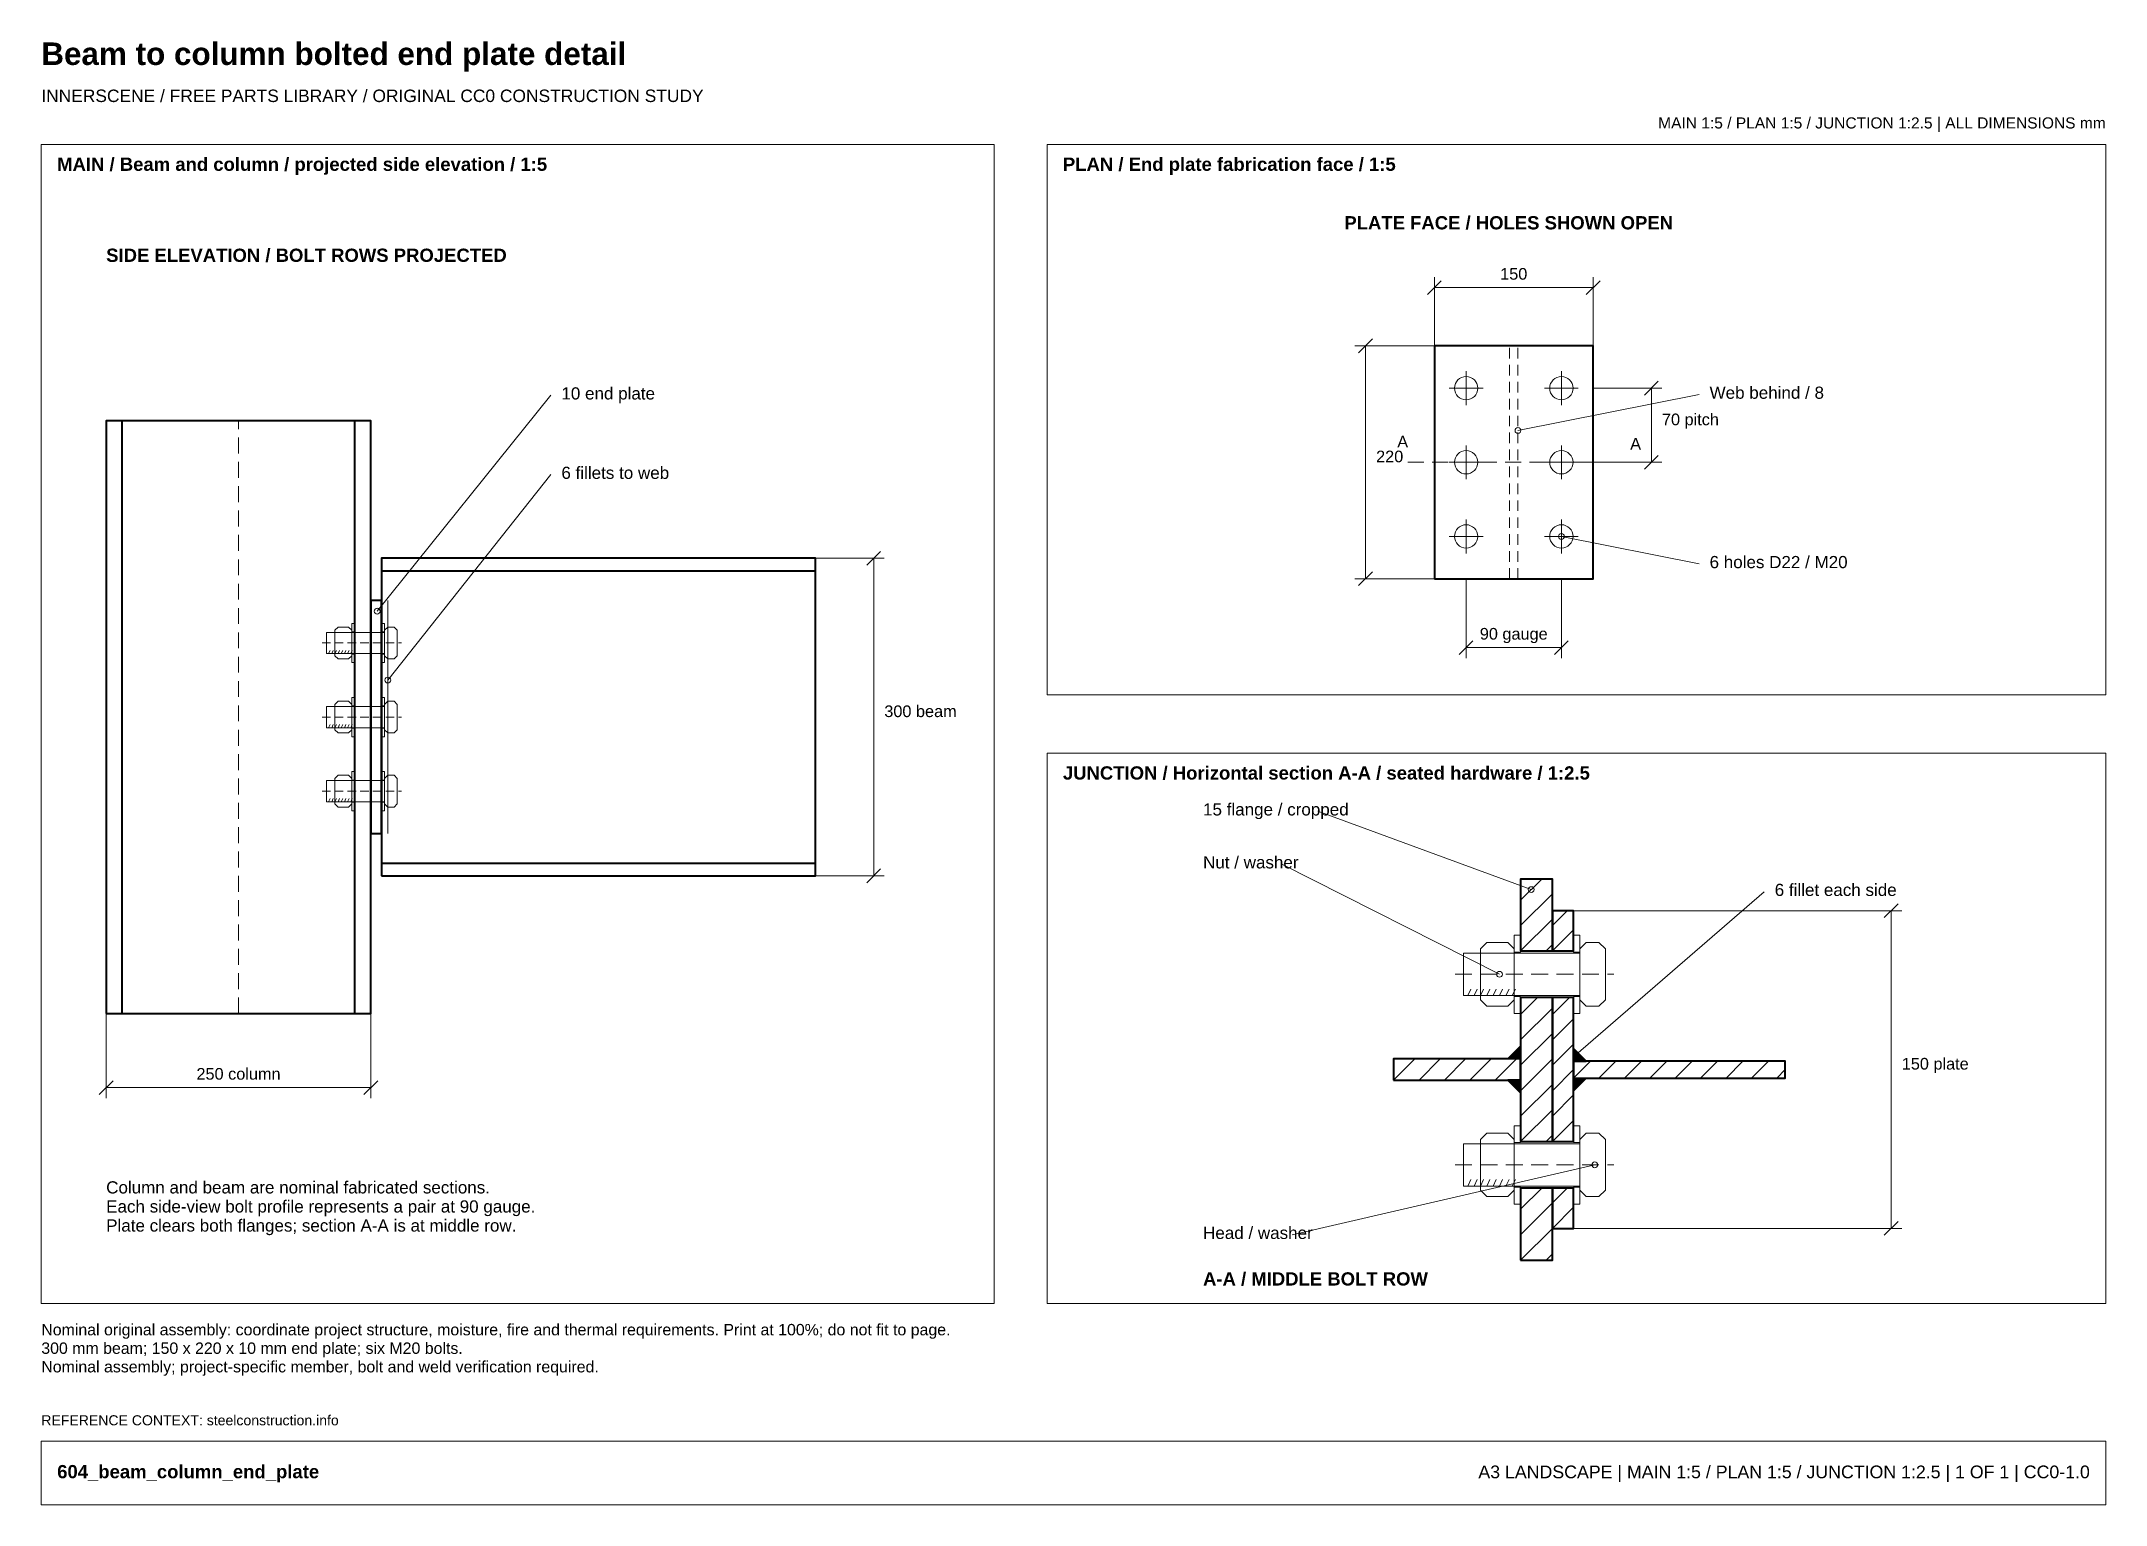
# Paper-space layout 'Layout1' of a CAD drawing. Header units: millimetres. Extents: x 15 to 405, y 10 to 286.
import ezdxf
from ezdxf.enums import TextEntityAlignment as Align

# ---------------------------------------------------------------- set-up
doc = ezdxf.new("R2010")
doc.units = ezdxf.units.MM
for name, color, linetype, lineweight, true_color in [('A-ANNO-BORDER', 7, 'Continuous', 18, 0x7b919e), ('A-ANNO-DIMS', 7, 'Continuous', 15, 0x4c626f), ('A-ANNO-TEXT', 7, 'Continuous', 18, 0x233442), ('A-FIXT', 7, 'Continuous', 20, 0x4d616b), ('A-HATCH', 7, 'Continuous', 13, 0x8d999e), ('A-HIDDEN', 7, 'Continuous', 13, 0x778992), ('A-STRC', 7, 'Continuous', 40, 0x263746)]:
    doc.layers.add(name, color=color, linetype=linetype, lineweight=lineweight, true_color=true_color)
doc.styles.add('SECTION_BOLD', font='arialbd.ttf')
doc.styles.add('SECTION_REGULAR', font='arial.ttf')

psp = doc.layouts.get("Layout1")

# ---------------------------------------------------------------- hatches: boundary and pattern name
at = {"layer": 'A-STRC'}
for points in [[(294.4746, 94.21), (292.0746, 94.21), (294.4746, 96.61)], [(304.4746, 93.81), (306.8746, 93.81), (304.4746, 96.21)], [(294.4746, 90.21), (292.0746, 90.21), (294.4746, 87.81)], [(304.4746, 90.61), (306.8746, 90.61), (304.4746, 88.21)]]:
    psp.add_hatch(color=7, dxfattribs=at).paths.add_polyline_path(points)

# ---------------------------------------------------------------- linework, layer by layer
at = {"layer": 'A-ANNO-BORDER'}
for points in [[(15, 48), (195, 48), (195, 267), (15, 267)], [(205, 163), (405, 163), (405, 267), (205, 267)], [(205, 48), (405, 48), (405, 152), (205, 152)], [(15, 10), (405, 10), (405, 22), (15, 22)]]:
    psp.add_lwpolyline(points, close=True, dxfattribs=at)
at = {"layer": 'A-ANNO-DIMS'}
for p, q in [((278.16775, 228.9375), (278.16775, 241.9375)), ((308.16775, 228.9375), (308.16775, 241.9375)), ((276.86775, 238.6375), (279.46775, 241.2375)), ((278.16775, 239.9375), (308.16775, 239.9375)), ((306.86775, 238.6375), (309.46775, 241.2375)), ((263.86775, 227.6375), (266.46775, 230.2375)), ((278.16775, 228.9375), (263.16775, 228.9375)), ((265.16775, 184.9375), (265.16775, 228.9375)), ((78.4583, 178.802), (111.2583, 219.607)), ((293.96775, 212.9375), (328.16775, 219.7425)), ((308.16775, 220.9375), (321.16775, 220.9375)), ((317.86775, 219.6375), (320.46775, 222.2375)), ((319.16775, 206.9375), (319.16775, 220.9375)), ((273.16775, 206.9375), (276.16775, 206.9375)), ((277.76775, 206.9375), (280.76775, 206.9375)), ((282.36775, 206.9375), (285.36775, 206.9375)), ((286.96775, 206.9375), (289.96775, 206.9375)), ((291.56775, 206.9375), (294.56775, 206.9375)), ((296.16775, 206.9375), (299.16775, 206.9375)), ((300.76775, 206.9375), (303.76775, 206.9375)), ((305.36775, 206.9375), (308.36775, 206.9375)), ((308.16775, 206.9375), (321.16775, 206.9375)), ((309.96775, 206.9375), (312.96775, 206.9375)), ((314.56775, 206.9375), (317.16775, 206.9375)), ((317.86775, 205.6375), (320.46775, 208.2375)), ((80.4583, 165.802), (111.2583, 204.607)), ((302.16775, 192.9375), (328.16775, 187.7425)), ((161.2583, 188.802), (174.2583, 188.802)), ((170.9583, 187.502), (173.5583, 190.102)), ((172.2583, 128.802), (172.2583, 188.802)), ((278.16775, 184.9375), (263.16775, 184.9375)), ((263.86775, 183.6375), (266.46775, 186.2375)), ((284.16775, 184.9375), (284.16775, 169.9375)), ((302.16775, 184.9375), (302.16775, 169.9375)), ((282.86775, 170.6375), (285.46775, 173.2375)), ((284.16775, 171.9375), (302.16775, 171.9375)), ((300.86775, 170.6375), (303.46775, 173.2375)), ((296.4746, 126.21), (256.1649, 141.015)), ((161.2583, 128.802), (174.2583, 128.802)), ((170.9583, 127.502), (173.5583, 130.102)), ((290.4746, 110.21), (249.3845, 131.015)), ((304.8746, 95.01), (340.4746, 125.815)), ((304.4746, 122.21), (366.4746, 122.21)), ((363.1746, 120.91), (365.7746, 123.51)), ((364.4746, 62.21), (364.4746, 122.21)), ((27.2583, 102.802), (27.2583, 86.802)), ((77.2583, 102.802), (77.2583, 86.802)), ((25.9583, 87.502), (28.5583, 90.102)), ((75.9583, 87.502), (78.5583, 90.102)), ((27.2583, 88.802), (77.2583, 88.802)), ((308.4746, 74.21), (251.3027, 61.015)), ((363.1746, 60.91), (365.7746, 63.51)), ((304.4746, 62.21), (366.4746, 62.21))]:
    psp.add_line(p, q, dxfattribs=at)
for centre in [(293.96775, 212.9375), (302.16775, 192.9375), (78.4583, 178.802), (80.4583, 165.802), (296.4746, 126.21), (290.4746, 110.21), (304.8746, 95.01), (308.4746, 74.21)]:
    psp.add_circle(centre, 0.55, dxfattribs=at)
at = {"layer": 'A-FIXT'}
for p, q in [((80.4583, 136.802), (80.4583, 180.802)), ((69.2583, 170.802), (69.5583, 171.402)), ((69.8583, 170.802), (70.1583, 171.402)), ((70.4583, 170.802), (70.7583, 171.402)), ((71.0583, 170.802), (71.3583, 171.402)), ((71.6583, 170.802), (71.9583, 171.402)), ((72.2583, 170.802), (72.5583, 171.402)), ((72.8583, 170.802), (73.1583, 171.402)), ((73.4583, 170.802), (73.7583, 171.402)), ((69.2583, 156.802), (69.5583, 157.402)), ((69.8583, 156.802), (70.1583, 157.402)), ((70.4583, 156.802), (70.7583, 157.402)), ((71.0583, 156.802), (71.3583, 157.402)), ((71.6583, 156.802), (71.9583, 157.402)), ((72.2583, 156.802), (72.5583, 157.402)), ((72.8583, 156.802), (73.1583, 157.402)), ((73.4583, 156.802), (73.7583, 157.402)), ((69.2583, 142.802), (69.5583, 143.402)), ((69.8583, 142.802), (70.1583, 143.402)), ((70.4583, 142.802), (70.7583, 143.402)), ((71.0583, 142.802), (71.3583, 143.402)), ((71.6583, 142.802), (71.9583, 143.402)), ((72.2583, 142.802), (72.5583, 143.402)), ((72.8583, 142.802), (73.1583, 143.402)), ((73.4583, 142.802), (73.7583, 143.402)), ((284.4746, 106.21), (285.0746, 107.41)), ((285.6746, 106.21), (286.2746, 107.41)), ((286.8746, 106.21), (287.4746, 107.41)), ((288.0746, 106.21), (288.6746, 107.41)), ((289.2746, 106.21), (289.8746, 107.41)), ((290.4746, 106.21), (291.0746, 107.41)), ((291.6746, 106.21), (292.2746, 107.41)), ((292.8746, 106.21), (293.4746, 107.41)), ((284.4746, 70.21), (285.0746, 71.41)), ((285.6746, 70.21), (286.2746, 71.41)), ((286.8746, 70.21), (287.4746, 71.41)), ((288.0746, 70.21), (288.6746, 71.41)), ((289.2746, 70.21), (289.8746, 71.41)), ((290.4746, 70.21), (291.0746, 71.41)), ((291.6746, 70.21), (292.2746, 71.41)), ((292.8746, 70.21), (293.4746, 71.41))]:
    psp.add_line(p, q, dxfattribs=at)
for points in [[(70.4583, 170.402), (71.0583, 169.802), (73.0583, 169.802), (73.6583, 170.402), (73.6583, 175.202), (73.0583, 175.802), (71.0583, 175.802), (70.4583, 175.202)], [(73.6583, 174.902), (74.2583, 174.902), (74.2583, 176.502), (73.6583, 176.502)], [(79.2583, 174.902), (79.8583, 174.902), (79.8583, 176.502), (79.2583, 176.502)], [(79.8583, 170.402), (80.4583, 169.802), (81.6583, 169.802), (82.2583, 170.402), (82.2583, 175.202), (81.6583, 175.802), (80.4583, 175.802), (79.8583, 175.202)], [(68.8583, 170.802), (79.8583, 170.802), (79.8583, 174.802), (68.8583, 174.802)], [(73.6583, 169.102), (74.2583, 169.102), (74.2583, 170.702), (73.6583, 170.702)], [(79.2583, 169.102), (79.8583, 169.102), (79.8583, 170.702), (79.2583, 170.702)], [(68.8583, 156.802), (79.8583, 156.802), (79.8583, 160.802), (68.8583, 160.802)], [(70.4583, 156.402), (71.0583, 155.802), (73.0583, 155.802), (73.6583, 156.402), (73.6583, 161.202), (73.0583, 161.802), (71.0583, 161.802), (70.4583, 161.202)], [(73.6583, 160.902), (74.2583, 160.902), (74.2583, 162.502), (73.6583, 162.502)], [(79.2583, 160.902), (79.8583, 160.902), (79.8583, 162.502), (79.2583, 162.502)], [(79.8583, 156.402), (80.4583, 155.802), (81.6583, 155.802), (82.2583, 156.402), (82.2583, 161.202), (81.6583, 161.802), (80.4583, 161.802), (79.8583, 161.202)], [(73.6583, 155.102), (74.2583, 155.102), (74.2583, 156.702), (73.6583, 156.702)], [(79.2583, 155.102), (79.8583, 155.102), (79.8583, 156.702), (79.2583, 156.702)], [(73.6583, 146.902), (74.2583, 146.902), (74.2583, 148.502), (73.6583, 148.502)], [(79.2583, 146.902), (79.8583, 146.902), (79.8583, 148.502), (79.2583, 148.502)], [(68.8583, 142.802), (79.8583, 142.802), (79.8583, 146.802), (68.8583, 146.802)], [(70.4583, 142.402), (71.0583, 141.802), (73.0583, 141.802), (73.6583, 142.402), (73.6583, 147.202), (73.0583, 147.802), (71.0583, 147.802), (70.4583, 147.202)], [(79.8583, 142.402), (80.4583, 141.802), (81.6583, 141.802), (82.2583, 142.402), (82.2583, 147.202), (81.6583, 147.802), (80.4583, 147.802), (79.8583, 147.202)], [(73.6583, 141.102), (74.2583, 141.102), (74.2583, 142.702), (73.6583, 142.702)], [(79.2583, 141.102), (79.8583, 141.102), (79.8583, 142.702), (79.2583, 142.702)], [(293.2746, 114.41), (294.4746, 114.41), (294.4746, 117.61), (293.2746, 117.61)], [(304.4746, 114.41), (305.6746, 114.41), (305.6746, 117.61), (304.4746, 117.61)], [(283.6746, 106.21), (305.6746, 106.21), (305.6746, 114.21), (283.6746, 114.21)], [(286.8746, 105.41), (288.0746, 104.21), (292.0746, 104.21), (293.2746, 105.41), (293.2746, 115.01), (292.0746, 116.21), (288.0746, 116.21), (286.8746, 115.01)], [(305.6746, 105.41), (306.8746, 104.21), (309.2746, 104.21), (310.4746, 105.41), (310.4746, 115.01), (309.2746, 116.21), (306.8746, 116.21), (305.6746, 115.01)], [(293.2746, 102.81), (294.4746, 102.81), (294.4746, 106.01), (293.2746, 106.01)], [(304.4746, 102.81), (305.6746, 102.81), (305.6746, 106.01), (304.4746, 106.01)], [(283.6746, 70.21), (305.6746, 70.21), (305.6746, 78.21), (283.6746, 78.21)], [(286.8746, 69.41), (288.0746, 68.21), (292.0746, 68.21), (293.2746, 69.41), (293.2746, 79.01), (292.0746, 80.21), (288.0746, 80.21), (286.8746, 79.01)], [(293.2746, 78.41), (294.4746, 78.41), (294.4746, 81.61), (293.2746, 81.61)], [(304.4746, 78.41), (305.6746, 78.41), (305.6746, 81.61), (304.4746, 81.61)], [(305.6746, 69.41), (306.8746, 68.21), (309.2746, 68.21), (310.4746, 69.41), (310.4746, 79.01), (309.2746, 80.21), (306.8746, 80.21), (305.6746, 79.01)], [(293.2746, 66.81), (294.4746, 66.81), (294.4746, 70.01), (293.2746, 70.01)], [(304.4746, 66.81), (305.6746, 66.81), (305.6746, 70.01), (304.4746, 70.01)]]:
    psp.add_lwpolyline(points, close=True, dxfattribs=at)
for centre in [(284.16775, 220.9375), (302.16775, 220.9375), (284.16775, 206.9375), (302.16775, 206.9375), (284.16775, 192.9375), (302.16775, 192.9375)]:
    psp.add_circle(centre, 2.2, dxfattribs=at)
at = {"layer": 'A-HATCH'}
for p, q in [((294.4746, 124.21), (298.4746, 128.21)), ((294.4746, 119.41), (300.4746, 125.41)), ((300.4746, 119.41), (303.2746, 122.21)), ((294.4746, 114.61), (300.4746, 120.61)), ((300.4746, 114.61), (304.4746, 118.61)), ((299.2746, 114.61), (300.4746, 115.81)), ((294.4746, 102.61), (297.6746, 105.81)), ((300.4746, 102.61), (303.6746, 105.81)), ((294.4746, 97.81), (300.4746, 103.81)), ((300.4746, 97.81), (304.4746, 101.81)), ((294.4746, 93.01), (300.4746, 99.01)), ((270.4746, 90.21), (274.4746, 94.21)), ((275.2746, 90.21), (279.2746, 94.21)), ((280.0746, 90.21), (284.0746, 94.21)), ((284.8746, 90.21), (288.8746, 94.21)), ((289.6746, 90.21), (293.6746, 94.21)), ((294.4746, 88.21), (300.4746, 94.21)), ((300.4746, 93.01), (304.4746, 97.01)), ((304.4746, 90.61), (307.6746, 93.81)), ((309.2746, 90.61), (312.4746, 93.81)), ((314.0746, 90.61), (317.2746, 93.81)), ((318.8746, 90.61), (322.0746, 93.81)), ((323.6746, 90.61), (326.8746, 93.81)), ((328.4746, 90.61), (331.6746, 93.81)), ((333.2746, 90.61), (336.4746, 93.81)), ((338.0746, 90.61), (341.2746, 93.81)), ((294.4746, 90.21), (294.4746, 90.21)), ((300.4746, 88.21), (304.4746, 92.21)), ((342.8746, 90.61), (344.4746, 92.21)), ((294.4746, 83.41), (300.4746, 89.41)), ((300.4746, 83.41), (304.4746, 87.41)), ((294.4746, 78.61), (300.4746, 84.61)), ((300.4746, 78.61), (304.4746, 82.61)), ((299.2746, 78.61), (300.4746, 79.81)), ((294.4746, 65.81), (298.4746, 69.81)), ((294.4746, 61.01), (300.4746, 67.01)), ((300.4746, 67.01), (303.2746, 69.81)), ((300.4746, 62.21), (304.4746, 66.21)), ((294.4746, 56.21), (300.4746, 62.21)), ((299.2746, 56.21), (300.4746, 57.41))]:
    psp.add_line(p, q, dxfattribs=at)
at = {"layer": 'A-HIDDEN'}
for p, q in [((292.36775, 226.5375), (292.36775, 228.5375)), ((293.96775, 226.5375), (293.96775, 228.5375)), ((284.16775, 217.7375), (284.16775, 224.1375)), ((292.36775, 223.3375), (292.36775, 225.3375)), ((293.96775, 223.3375), (293.96775, 225.3375)), ((302.16775, 217.7375), (302.16775, 224.1375)), ((280.96775, 220.9375), (287.36775, 220.9375)), ((292.36775, 220.1375), (292.36775, 222.1375)), ((292.36775, 216.9375), (292.36775, 218.9375)), ((293.96775, 220.1375), (293.96775, 222.1375)), ((293.96775, 216.9375), (293.96775, 218.9375)), ((298.96775, 220.9375), (305.36775, 220.9375)), ((52.2583, 213.202), (52.2583, 214.802)), ((292.36775, 213.7375), (292.36775, 215.7375)), ((293.96775, 213.7375), (293.96775, 215.7375)), ((52.2583, 208.602), (52.2583, 211.602)), ((292.36775, 210.5375), (292.36775, 212.5375)), ((293.96775, 210.5375), (293.96775, 212.5375)), ((52.2583, 204.002), (52.2583, 207.002)), ((280.96775, 206.9375), (287.36775, 206.9375)), ((284.16775, 203.7375), (284.16775, 210.1375)), ((292.36775, 207.3375), (292.36775, 209.3375)), ((293.96775, 207.3375), (293.96775, 209.3375)), ((298.96775, 206.9375), (305.36775, 206.9375)), ((302.16775, 203.7375), (302.16775, 210.1375)), ((292.36775, 204.1375), (292.36775, 206.1375)), ((292.36775, 200.9375), (292.36775, 202.9375)), ((293.96775, 204.1375), (293.96775, 206.1375)), ((293.96775, 200.9375), (293.96775, 202.9375)), ((52.2583, 199.402), (52.2583, 202.402)), ((292.36775, 197.7375), (292.36775, 199.7375)), ((293.96775, 197.7375), (293.96775, 199.7375)), ((52.2583, 194.802), (52.2583, 197.802)), ((284.16775, 189.7375), (284.16775, 196.1375)), ((292.36775, 194.5375), (292.36775, 196.5375)), ((293.96775, 194.5375), (293.96775, 196.5375)), ((302.16775, 189.7375), (302.16775, 196.1375)), ((52.2583, 190.202), (52.2583, 193.202)), ((280.96775, 192.9375), (287.36775, 192.9375)), ((292.36775, 191.3375), (292.36775, 193.3375)), ((293.96775, 191.3375), (293.96775, 193.3375)), ((298.96775, 192.9375), (305.36775, 192.9375)), ((52.2583, 185.602), (52.2583, 188.602)), ((292.36775, 188.1375), (292.36775, 190.1375)), ((293.96775, 188.1375), (293.96775, 190.1375)), ((52.2583, 181.002), (52.2583, 184.002)), ((292.36775, 184.9375), (292.36775, 186.9375)), ((293.96775, 184.9375), (293.96775, 186.9375)), ((52.2583, 176.402), (52.2583, 179.402)), ((52.2583, 171.802), (52.2583, 174.802)), ((68.0583, 172.802), (69.6583, 172.802)), ((70.4583, 172.802), (72.0583, 172.802)), ((72.8583, 172.802), (74.4583, 172.802)), ((75.2583, 172.802), (76.8583, 172.802)), ((77.6583, 172.802), (79.2583, 172.802)), ((80.0583, 172.802), (81.6583, 172.802)), ((82.4583, 172.802), (83.0583, 172.802)), ((52.2583, 167.202), (52.2583, 170.202)), ((52.2583, 162.602), (52.2583, 165.602)), ((52.2583, 158.002), (52.2583, 161.002)), ((52.2583, 153.402), (52.2583, 156.402)), ((68.0583, 158.802), (69.6583, 158.802)), ((70.4583, 158.802), (72.0583, 158.802)), ((72.8583, 158.802), (74.4583, 158.802)), ((75.2583, 158.802), (76.8583, 158.802)), ((77.6583, 158.802), (79.2583, 158.802)), ((80.0583, 158.802), (81.6583, 158.802)), ((82.4583, 158.802), (83.0583, 158.802)), ((52.2583, 148.802), (52.2583, 151.802)), ((52.2583, 144.202), (52.2583, 147.202)), ((68.0583, 144.802), (69.6583, 144.802)), ((70.4583, 144.802), (72.0583, 144.802)), ((72.8583, 144.802), (74.4583, 144.802)), ((75.2583, 144.802), (76.8583, 144.802)), ((77.6583, 144.802), (79.2583, 144.802)), ((80.0583, 144.802), (81.6583, 144.802)), ((82.4583, 144.802), (83.0583, 144.802)), ((52.2583, 139.602), (52.2583, 142.602)), ((52.2583, 135.002), (52.2583, 138.002)), ((52.2583, 130.402), (52.2583, 133.402)), ((52.2583, 125.802), (52.2583, 128.802)), ((52.2583, 121.202), (52.2583, 124.202)), ((52.2583, 116.602), (52.2583, 119.602)), ((52.2583, 112.002), (52.2583, 115.002)), ((52.2583, 107.402), (52.2583, 110.402)), ((282.0746, 110.21), (285.2746, 110.21)), ((286.8746, 110.21), (290.0746, 110.21)), ((291.6746, 110.21), (294.8746, 110.21)), ((296.4746, 110.21), (299.6746, 110.21)), ((301.2746, 110.21), (304.4746, 110.21)), ((306.0746, 110.21), (309.2746, 110.21)), ((310.8746, 110.21), (312.0746, 110.21)), ((52.2583, 102.802), (52.2583, 105.802)), ((282.0746, 74.21), (285.2746, 74.21)), ((286.8746, 74.21), (290.0746, 74.21)), ((291.6746, 74.21), (294.8746, 74.21)), ((296.4746, 74.21), (299.6746, 74.21)), ((301.2746, 74.21), (304.4746, 74.21)), ((306.0746, 74.21), (309.2746, 74.21)), ((310.8746, 74.21), (312.0746, 74.21))]:
    psp.add_line(p, q, dxfattribs=at)
at = {"layer": 'A-STRC'}
for p, q in [((30.2583, 102.802), (30.2583, 214.802)), ((74.2583, 102.802), (74.2583, 214.802)), ((79.2583, 186.402), (161.2583, 186.402)), ((79.2583, 131.202), (161.2583, 131.202))]:
    psp.add_line(p, q, dxfattribs=at)
for points in [[(278.16775, 184.9375), (308.16775, 184.9375), (308.16775, 228.9375), (278.16775, 228.9375)], [(27.2583, 102.802), (77.2583, 102.802), (77.2583, 214.802), (27.2583, 214.802)], [(79.2583, 128.802), (161.2583, 128.802), (161.2583, 188.802), (79.2583, 188.802)], [(77.2583, 136.802), (79.2583, 136.802), (79.2583, 180.802), (77.2583, 180.802)], [(294.4746, 114.61), (300.4746, 114.61), (300.4746, 128.21), (294.4746, 128.21)], [(300.4746, 114.61), (304.4746, 114.61), (304.4746, 122.21), (300.4746, 122.21)], [(294.4746, 78.61), (300.4746, 78.61), (300.4746, 105.81), (294.4746, 105.81)], [(300.4746, 78.61), (304.4746, 78.61), (304.4746, 105.81), (300.4746, 105.81)], [(270.4746, 90.21), (294.4746, 90.21), (294.4746, 94.21), (270.4746, 94.21)], [(294.4746, 94.21), (292.0746, 94.21), (294.4746, 96.61)], [(304.4746, 93.81), (306.8746, 93.81), (304.4746, 96.21)], [(304.4746, 90.61), (344.4746, 90.61), (344.4746, 93.81), (304.4746, 93.81)], [(294.4746, 90.21), (292.0746, 90.21), (294.4746, 87.81)], [(304.4746, 90.61), (306.8746, 90.61), (304.4746, 88.21)], [(294.4746, 56.21), (300.4746, 56.21), (300.4746, 69.81), (294.4746, 69.81)], [(300.4746, 62.21), (304.4746, 62.21), (304.4746, 69.81), (300.4746, 69.81)]]:
    psp.add_lwpolyline(points, close=True, dxfattribs=at)

# ---------------------------------------------------------------- texts
at = {"layer": 'A-ANNO-DIMS', "style": 'SECTION_REGULAR'}
for s, p in [('150', (293.16775, 241.4375)), ('90 gauge', (293.16775, 173.4375)), ('250 column', (52.2583, 90.302))]:
    psp.add_text(s, height=2.2, dxfattribs=at).set_placement(p, align=Align.CENTER)
for s, p in [('70 pitch', (321.16775, 213.9375)), ('220', (267.16775, 206.9375)), ('300 beam', (174.2583, 158.802)), ('150 plate', (366.4746, 92.21))]:
    psp.add_text(s, height=2.2, dxfattribs=at).set_placement(p)
at = {"layer": 'A-ANNO-TEXT'}
for s, height, style, p in [('Beam to column bolted end plate detail', 4.25, 'SECTION_BOLD', (15, 282)), ('INNERSCENE / FREE PARTS LIBRARY / ORIGINAL CC0 CONSTRUCTION STUDY', 2.35, 'SECTION_REGULAR', (15, 275)), ('MAIN / Beam and column / projected side elevation / 1:5', 2.5, 'SECTION_BOLD', (18, 262)), ('PLAN / End plate fabrication face / 1:5', 2.5, 'SECTION_BOLD', (208, 262)), ('PLATE FACE / HOLES SHOWN OPEN', 2.5, 'SECTION_BOLD', (261.16775, 250.9375)), ('SIDE ELEVATION / BOLT ROWS PROJECTED', 2.5, 'SECTION_BOLD', (27.2583, 244.802)), ('10 end plate', 2.3, 'SECTION_REGULAR', (113.2583, 218.802)), ('Web behind / 8', 2.3, 'SECTION_REGULAR', (330.16775, 218.9375)), ('A', 2.2, 'SECTION_REGULAR', (271.16775, 209.7375)), ('A', 2.2, 'SECTION_REGULAR', (315.16775, 209.3375)), ('6 fillets to web', 2.3, 'SECTION_REGULAR', (113.2583, 203.802)), ('6 holes D22 / M20', 2.3, 'SECTION_REGULAR', (330.16775, 186.9375)), ('JUNCTION / Horizontal section A-A / seated hardware / 1:2.5', 2.5, 'SECTION_BOLD', (208, 147)), ('15 flange / cropped', 2.3, 'SECTION_REGULAR', (234.4746, 140.21)), ('Nut / washer', 2.3, 'SECTION_REGULAR', (234.4746, 130.21)), ('6 fillet each side', 2.3, 'SECTION_REGULAR', (342.4746, 125.01)), ('Column and beam are nominal fabricated sections.', 2.3, 'SECTION_REGULAR', (27.2583, 68.802)), ('Each side-view bolt profile represents a pair at 90 gauge.', 2.3, 'SECTION_REGULAR', (27.2583, 65.202)), ('Plate clears both flanges; section A-A is at middle row.', 2.3, 'SECTION_REGULAR', (27.2583, 61.602)), ('Head / washer', 2.3, 'SECTION_REGULAR', (234.4746, 60.21)), ('A-A / MIDDLE BOLT ROW', 2.5, 'SECTION_BOLD', (234.4746, 51.41)), ('Nominal original assembly: coordinate project structure, moisture, fire and thermal requirements. Print at 100%; do not fit to page.', 2.15, 'SECTION_REGULAR', (15, 42)), ('300 mm beam; 150 x 220 x 10 mm end plate; six M20 bolts.', 2.15, 'SECTION_REGULAR', (15, 38.5)), ('Nominal assembly; project-specific member, bolt and weld verification required.', 2.15, 'SECTION_REGULAR', (15, 35)), ('REFERENCE CONTEXT: steelconstruction.info', 1.9, 'SECTION_REGULAR', (15, 25)), ('604_beam_column_end_plate', 2.5, 'SECTION_BOLD', (18, 15))]:
    psp.add_text(s, height=height, dxfattribs=dict(at, style=style)).set_placement(p)
at = {"layer": 'A-ANNO-TEXT', "style": 'SECTION_REGULAR'}
for s, height, p in [('MAIN 1:5 / PLAN 1:5 / JUNCTION 1:2.5 | ALL DIMENSIONS mm', 2.1, (405, 270)), ('A3 LANDSCAPE | MAIN 1:5 / PLAN 1:5 / JUNCTION 1:2.5 | 1 OF 1 | CC0-1.0', 2.4, (402, 15))]:
    psp.add_text(s, height=height, dxfattribs=at).set_placement(p, align=Align.RIGHT)

doc.saveas('drawing.dxf')
